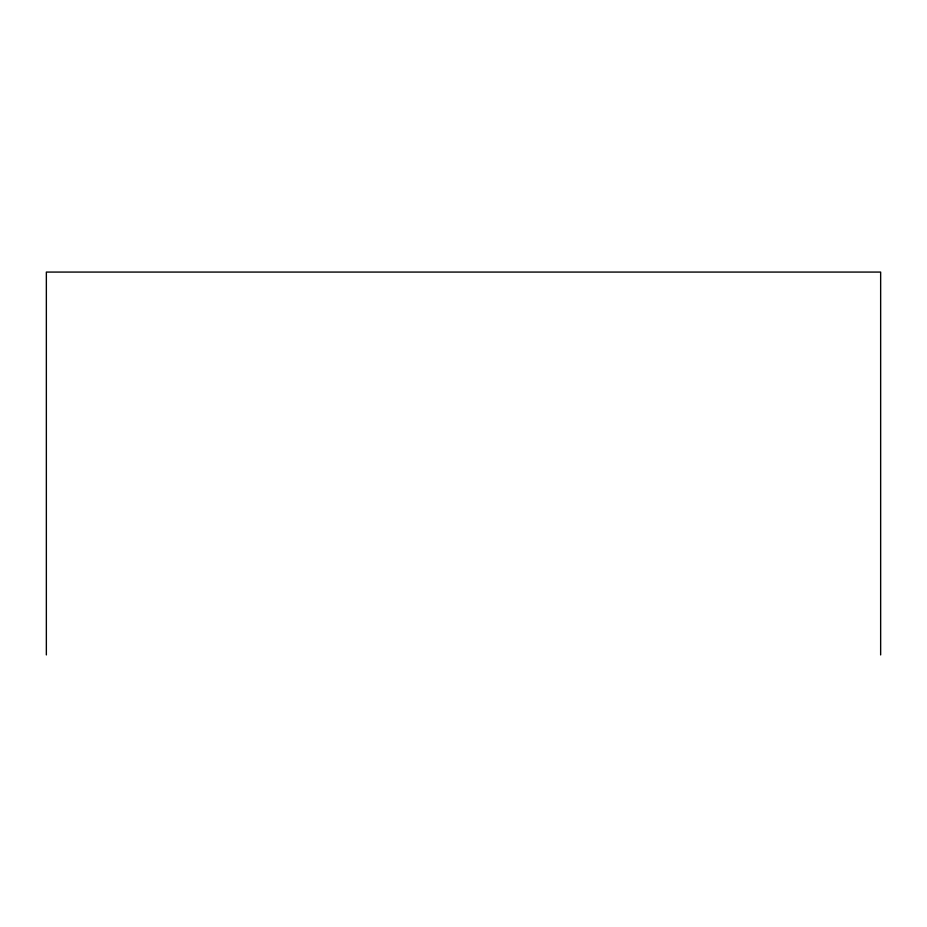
<?xml version="1.0" encoding="UTF-8"?>
<svg xmlns="http://www.w3.org/2000/svg" width="927" height="927" viewBox="0 0 927 927"><rect width="100%" height="100%" fill="white"/><g stroke="black" fill="none" stroke-linecap="round" stroke-linejoin="round"><path stroke-width="1.39" d="M880.65 654.926L880.65 272.075L46.35 272.075L46.35 654.926"/></g></svg>
